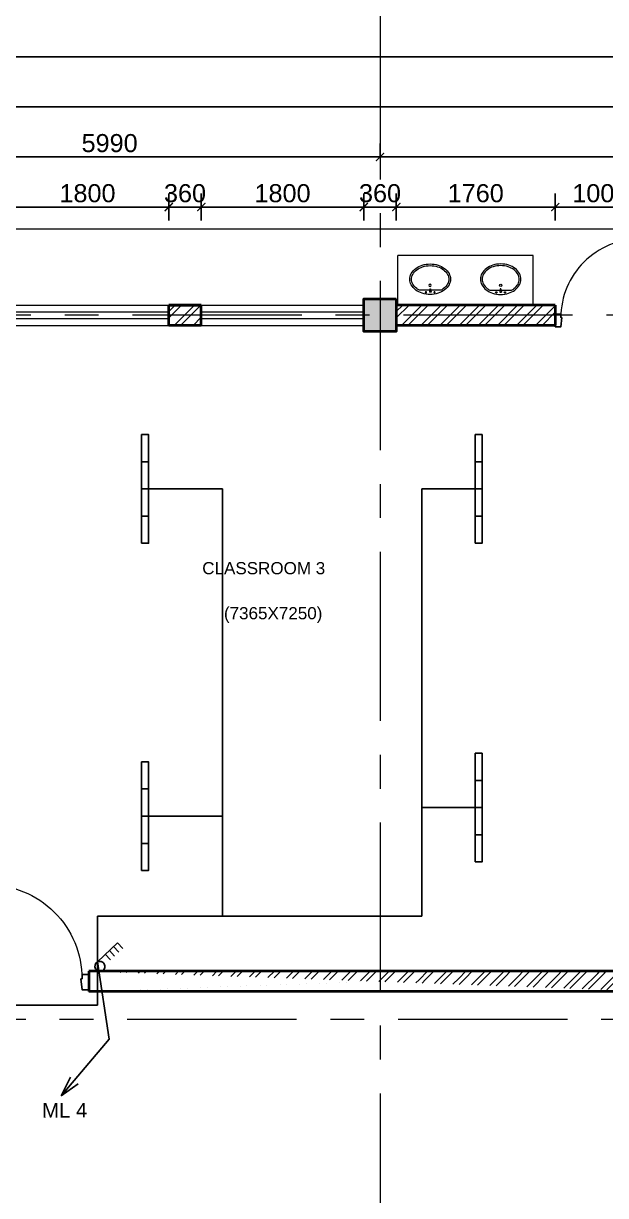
# Model space of a CAD drawing. Header units: inches. Extents: x 527934 to 2134587, y -408734 to 227304.
# Drawn here: x 1706672 to 1713119, y -248 to 12737 of the extents above; entities that cross this region are included whole.
import ezdxf

# ---------------------------------------------------------------- set-up
doc = ezdxf.new("R2010")
doc.units = ezdxf.units.IN
doc.header["$MEASUREMENT"] = 0
doc.linetypes.add('CENTER', pattern=[2, 1.25, -0.25, 0.25, -0.25])
for name, color, linetype, lineweight in [('1 LIGHT N SWITCH', 3, 'Continuous', 25), ('6 LIGHT PT WIRING', 3, 'Continuous', 25), ('centre line', 1, 'CENTER', 9), ('dim', 253, 'Continuous', 9), ('door', 77, 'Continuous', 13), ('furniture', 253, 'Continuous', 5), ('hatch', 250, 'Continuous', 5), ('Index_Contour', 1, 'Continuous', 20), ('plinth', 5, 'Continuous', 9), ('sill', 253, 'Continuous', 13), ('text', 7, 'Continuous', 13), ('wall - brick', 30, 'Continuous', 35), ('window', 1, 'Continuous', 15)]:
    doc.layers.add(name, color=color, linetype=linetype, lineweight=lineweight)
doc.styles.add('labelling', font='arial.ttf')
doc.styles.get("Standard").update_dxf_attribs({"font": 'arial.ttf'})
doc.dimstyles.new('dim 100', dxfattribs={"dimtxt": 200, "dimasz": 90, "dimexe": 150, "dimexo": 150, "dimgap": 50, "dimtad": 1, "dimdec": 0, "dimzin": 0, "dimdsep": 46, "dimtxsty": 'Standard', "dimblk": 'ARCHTICK', "dimcen": 100, "dimdle": 150, "dimazin": 0, "dimtfac": 1, "dimtdec": 0, "dimtix": 1, "dimtmove": 2, "dimatfit": 3, "dimfxl": 150, "dimfxlon": 1, "dimtolj": 1, "dimtzin": 0, "dimarcsym": 0})

# ---------------------------------------------------------------- blocks, each defined once
blk = doc.blocks.new('Dd1')
at = {"layer": 'door'}
for p, q in [((6330586.909815274, 14339.03910187684), (6330586.909815273, 13509.05983945176)), ((6330598.909815274, 14377.03910187684), (6330624.909815274, 14377.03910187684)), ((6330624.909815274, 14377.03910187684), (6330624.909815274, 13509.62916418879))]:
    blk.add_line(p, q, dxfattribs=at)
at = {"layer": 'door', "lineweight": 25}
for points in [[(6330598.909815274, 14377.03910187684), (6330586.909815274, 14377.03910187684), (6330586.909815274, 14339.03910187684), (6330523.909815274, 14339.03910187684), (6330523.909815274, 14479.03910187684), (6330586.909815274, 14479.03910187684)], [(6331448.909815274, 14377.03910187684), (6331460.909815274, 14377.03910187684), (6331460.909815274, 14339.03910187684), (6331523.909815274, 14339.03910187684), (6331523.909815274, 14479.03910187684), (6331460.909815274, 14479.03910187684)]]:
    blk.add_lwpolyline(points, close=True, dxfattribs=at)
at = {"layer": 'door'}
blk.add_arc((6330592.909815274, 14377.03910187684), 868, 269.6039430704651, 0, dxfattribs=at)
blk = doc.blocks.new('_ArchTick')
at = {"color": 0, "linetype": 'ByBlock', "const_width": 0.15}
blk.add_lwpolyline([(-0.5, -0.5), (0.5, 0.5)], dxfattribs=at)
blk = doc.blocks.new('*D2523')
at = {"layer": 'Defpoints', "color": 0, "ltscale": 400}
for p in [(1708281.265484823, 10702.72027792875), (1706480.824324408, 9617.117507182527), (1708281.265484823, 9617.117507182062)]:
    blk.add_point(p, dxfattribs=at)
at = {"layer": 'dim', "color": 0, "lineweight": -2, "ltscale": 400}
for p, q in [((1706480.824324408, 10552.72027792875), (1706480.824324408, 10852.72027792875)), ((1708281.265484823, 10552.72027792875), (1708281.265484823, 10852.72027792875)), ((1706330.824324408, 10702.72027792875), (1708431.265484823, 10702.72027792875))]:
    blk.add_line(p, q, dxfattribs=at)
at = {"layer": 'dim', "color": 0, "lineweight": -2, "ltscale": 400, "xscale": 90, "yscale": 90, "zscale": 90, "rotation": 180}
blk.add_blockref('_ArchTick', (1706480.824324408, 10702.72027792875), dxfattribs=at)
at = {"layer": 'dim', "color": 0, "lineweight": -2, "ltscale": 400, "xscale": 90, "yscale": 90, "zscale": 90}
blk.add_blockref('_ArchTick', (1708281.265484823, 10702.72027792875), dxfattribs=at)
at = {"layer": 'dim', "color": 0, "ltscale": 400, "insert": (1707381.044904615, 10854.83487547309), "char_height": 200, "attachment_point": 5}
blk.add_mtext('\\A1;1800', dxfattribs=at)
blk = doc.blocks.new('*D2524')
at = {"layer": 'Defpoints', "color": 0, "ltscale": 400}
for p in [(1708641.265484822, 10702.72027792875), (1708281.265484823, 9617.117507182062), (1708641.265484822, 9617.117507182527)]:
    blk.add_point(p, dxfattribs=at)
at = {"layer": 'dim', "color": 0, "lineweight": -2, "ltscale": 400}
for p, q in [((1708281.265484823, 10552.72027792875), (1708281.265484823, 10852.72027792875)), ((1708641.265484822, 10552.72027792875), (1708641.265484822, 10852.72027792875)), ((1708281.265484823, 10702.72027792875), (1708191.265484823, 10702.72027792875)), ((1708281.265484823, 10702.72027792875), (1708641.265484822, 10702.72027792875)), ((1708641.265484822, 10702.72027792875), (1708731.265484822, 10702.72027792875))]:
    blk.add_line(p, q, dxfattribs=at)
at = {"layer": 'dim', "color": 0, "lineweight": -2, "ltscale": 400, "xscale": 90, "yscale": 90, "zscale": 90}
blk.add_blockref('_ArchTick', (1708281.265484823, 10702.72027792875), dxfattribs=at)
at = {"layer": 'dim', "color": 0, "lineweight": -2, "ltscale": 400, "xscale": 90, "yscale": 90, "zscale": 90, "rotation": 180}
blk.add_blockref('_ArchTick', (1708641.265484822, 10702.72027792875), dxfattribs=at)
at = {"layer": 'dim', "color": 0, "ltscale": 400, "insert": (1708461.265484823, 10854.9030882971), "char_height": 200, "attachment_point": 5}
blk.add_mtext('\\A1;360', dxfattribs=at)
blk = doc.blocks.new('*D2525')
at = {"layer": 'Defpoints', "color": 0, "ltscale": 400}
for p in [(1710441.265484822, 10702.72027792875), (1708641.265484822, 9617.117507182062), (1710441.265484822, 9617.117507182062)]:
    blk.add_point(p, dxfattribs=at)
at = {"layer": 'dim', "color": 0, "lineweight": -2, "ltscale": 400}
for p, q in [((1708641.265484822, 10552.72027792875), (1708641.265484822, 10852.72027792875)), ((1710441.265484822, 10552.72027792875), (1710441.265484822, 10852.72027792875)), ((1708491.265484822, 10702.72027792875), (1710591.265484822, 10702.72027792875))]:
    blk.add_line(p, q, dxfattribs=at)
at = {"layer": 'dim', "color": 0, "lineweight": -2, "ltscale": 400, "xscale": 90, "yscale": 90, "zscale": 90, "rotation": 180}
blk.add_blockref('_ArchTick', (1708641.265484822, 10702.72027792875), dxfattribs=at)
at = {"layer": 'dim', "color": 0, "lineweight": -2, "ltscale": 400, "xscale": 90, "yscale": 90, "zscale": 90}
blk.add_blockref('_ArchTick', (1710441.265484822, 10702.72027792875), dxfattribs=at)
at = {"layer": 'dim', "color": 0, "ltscale": 400, "insert": (1709541.265484822, 10854.83487547309), "char_height": 200, "attachment_point": 5}
blk.add_mtext('\\A1;1800', dxfattribs=at)
blk = doc.blocks.new('*D2526')
at = {"layer": 'Defpoints', "color": 0, "ltscale": 400}
for p in [(1710801.265484822, 10702.72027792875), (1710441.265484822, 9684.617507182527), (1710801.265484822, 9684.617507182527)]:
    blk.add_point(p, dxfattribs=at)
at = {"layer": 'dim', "color": 0, "lineweight": -2, "ltscale": 400}
for p, q in [((1710441.265484822, 10552.72027792875), (1710441.265484822, 10852.72027792875)), ((1710801.265484822, 10552.72027792875), (1710801.265484822, 10852.72027792875)), ((1710441.265484822, 10702.72027792875), (1710351.265484822, 10702.72027792875)), ((1710441.265484822, 10702.72027792875), (1710801.265484822, 10702.72027792875)), ((1710801.265484822, 10702.72027792875), (1710891.265484822, 10702.72027792875))]:
    blk.add_line(p, q, dxfattribs=at)
at = {"layer": 'dim', "color": 0, "lineweight": -2, "ltscale": 400, "xscale": 90, "yscale": 90, "zscale": 90}
blk.add_blockref('_ArchTick', (1710441.265484822, 10702.72027792875), dxfattribs=at)
at = {"layer": 'dim', "color": 0, "lineweight": -2, "ltscale": 400, "xscale": 90, "yscale": 90, "zscale": 90, "rotation": 180}
blk.add_blockref('_ArchTick', (1710801.265484822, 10702.72027792875), dxfattribs=at)
at = {"layer": 'dim', "color": 0, "ltscale": 400, "insert": (1710621.265484822, 10854.9030882971), "char_height": 200, "attachment_point": 5}
blk.add_mtext('\\A1;360', dxfattribs=at)
blk = doc.blocks.new('*D2527')
at = {"layer": 'Defpoints', "color": 0, "ltscale": 400}
for p in [(1712561.266017249, 10702.72027792875), (1710801.265484822, 9617.117507182527), (1712561.266017249, 9617.117507182527)]:
    blk.add_point(p, dxfattribs=at)
at = {"layer": 'dim', "color": 0, "lineweight": -2, "ltscale": 400}
for p, q in [((1710801.265484822, 10552.72027792875), (1710801.265484822, 10852.72027792875)), ((1712561.266017249, 10552.72027792875), (1712561.266017249, 10852.72027792875)), ((1710651.265484822, 10702.72027792875), (1712711.266017249, 10702.72027792875))]:
    blk.add_line(p, q, dxfattribs=at)
at = {"layer": 'dim', "color": 0, "lineweight": -2, "ltscale": 400, "xscale": 90, "yscale": 90, "zscale": 90, "rotation": 180}
blk.add_blockref('_ArchTick', (1710801.265484822, 10702.72027792875), dxfattribs=at)
at = {"layer": 'dim', "color": 0, "lineweight": -2, "ltscale": 400, "xscale": 90, "yscale": 90, "zscale": 90}
blk.add_blockref('_ArchTick', (1712561.266017249, 10702.72027792875), dxfattribs=at)
at = {"layer": 'dim', "color": 0, "ltscale": 400, "insert": (1711681.265751036, 10854.83487547309), "char_height": 200, "attachment_point": 5}
blk.add_mtext('\\A1;1760', dxfattribs=at)
blk = doc.blocks.new('*D2528')
at = {"layer": 'Defpoints', "color": 0, "ltscale": 400}
for p in [(1713561.265545186, 10702.72027792875), (1712561.266017248, 9392.117507182062), (1713561.265545186, 9392.117507182062)]:
    blk.add_point(p, dxfattribs=at)
at = {"layer": 'dim', "color": 0, "lineweight": -2, "ltscale": 400}
for p, q in [((1712561.266017248, 10552.72027792875), (1712561.266017248, 10852.72027792875)), ((1713561.265545186, 10552.72027792875), (1713561.265545186, 10852.72027792875)), ((1712411.266017248, 10702.72027792875), (1713711.265545186, 10702.72027792875))]:
    blk.add_line(p, q, dxfattribs=at)
at = {"layer": 'dim', "color": 0, "lineweight": -2, "ltscale": 400, "xscale": 90, "yscale": 90, "zscale": 90, "rotation": 180}
blk.add_blockref('_ArchTick', (1712561.266017248, 10702.72027792875), dxfattribs=at)
at = {"layer": 'dim', "color": 0, "lineweight": -2, "ltscale": 400, "xscale": 90, "yscale": 90, "zscale": 90}
blk.add_blockref('_ArchTick', (1713561.265545186, 10702.72027792875), dxfattribs=at)
at = {"layer": 'dim', "color": 0, "ltscale": 400, "insert": (1713061.265781217, 10854.83487547309), "char_height": 200, "attachment_point": 5}
blk.add_mtext('\\A1;1000', dxfattribs=at)
blk = doc.blocks.new('*D2092')
at = {"layer": 'Defpoints', "color": 0, "ltscale": 400}
for p in [(1728801.265545587, 11812.72027792875), (1698461.265545587, 9675.208119799849), (1728801.265545587, 9675.208119799849)]:
    blk.add_point(p, dxfattribs=at)
at = {"layer": 'dim', "color": 0, "lineweight": -2, "ltscale": 400}
for p, q in [((1698461.265545587, 11662.72027792875), (1698461.265545587, 11962.72027792875)), ((1728801.265545587, 11662.72027792875), (1728801.265545587, 11962.72027792875)), ((1698311.265545587, 11812.72027792875), (1728951.265545587, 11812.72027792875))]:
    blk.add_line(p, q, dxfattribs=at)
at = {"layer": 'dim', "color": 0, "lineweight": -2, "ltscale": 400, "xscale": 90, "yscale": 90, "zscale": 90, "rotation": 180}
blk.add_blockref('_ArchTick', (1698461.265545587, 11812.72027792875), dxfattribs=at)
at = {"layer": 'dim', "color": 0, "lineweight": -2, "ltscale": 400, "xscale": 90, "yscale": 90, "zscale": 90}
blk.add_blockref('_ArchTick', (1728801.265545587, 11812.72027792875), dxfattribs=at)
at = {"layer": 'dim', "color": 0, "ltscale": 400, "insert": (1713631.265545587, 11964.9030882971), "char_height": 200, "attachment_point": 5}
blk.add_mtext('\\A1;30340', dxfattribs=at)
blk = doc.blocks.new('*D2121')
at = {"layer": 'Defpoints', "color": 0, "ltscale": 400}
for p in [(1734566.26554559, 12367.72027792875), (1698466.265545587, 775.8521177307703), (1734566.26554559, 775.8521177307703)]:
    blk.add_point(p, dxfattribs=at)
at = {"layer": 'dim', "color": 0, "lineweight": -2, "ltscale": 400}
for p, q in [((1698466.265545587, 12217.72027792875), (1698466.265545587, 12517.72027792875)), ((1734566.26554559, 12217.72027792875), (1734566.26554559, 12517.72027792875)), ((1698316.265545587, 12367.72027792875), (1734716.26554559, 12367.72027792875))]:
    blk.add_line(p, q, dxfattribs=at)
at = {"layer": 'dim', "color": 0, "lineweight": -2, "ltscale": 400, "xscale": 90, "yscale": 90, "zscale": 90, "rotation": 180}
blk.add_blockref('_ArchTick', (1698466.265545587, 12367.72027792875), dxfattribs=at)
at = {"layer": 'dim', "color": 0, "lineweight": -2, "ltscale": 400, "xscale": 90, "yscale": 90, "zscale": 90}
blk.add_blockref('_ArchTick', (1734566.26554559, 12367.72027792875), dxfattribs=at)
at = {"layer": 'dim', "color": 0, "ltscale": 400, "insert": (1716516.265545588, 12519.9030882971), "char_height": 200, "attachment_point": 5}
blk.add_mtext('\\A1;36100', dxfattribs=at)
blk = doc.blocks.new('*D2122')
at = {"layer": 'Defpoints', "color": 0, "ltscale": 400}
for p in [(1704631.265484822, 11257.72027792851), (1710621.265484822, 11257.72027792234), (1710621.265484822, 11257.72027792857)]:
    blk.add_point(p, dxfattribs=at)
at = {"layer": 'furniture', "color": 0, "lineweight": -2, "ltscale": 400}
for p, q in [((1704631.265484822, 11257.72027792857), (1704631.265484822, 11407.72027792857)), ((1710621.265484822, 11257.72027792857), (1710621.265484822, 11407.72027792857)), ((1704481.265484822, 11257.72027792857), (1710771.265484822, 11257.72027792857))]:
    blk.add_line(p, q, dxfattribs=at)
at = {"layer": 'furniture', "color": 0, "lineweight": -2, "ltscale": 400, "xscale": 90, "yscale": 90, "zscale": 90, "rotation": 180}
blk.add_blockref('_ArchTick', (1704631.265484822, 11257.72027792857), dxfattribs=at)
at = {"layer": 'furniture', "color": 0, "lineweight": -2, "ltscale": 400, "xscale": 90, "yscale": 90, "zscale": 90}
blk.add_blockref('_ArchTick', (1710621.265484822, 11257.72027792857), dxfattribs=at)
at = {"layer": 'furniture', "color": 0, "ltscale": 400, "insert": (1707626.265484822, 11409.83487547291), "char_height": 200, "attachment_point": 5}
blk.add_mtext('\\A1;5990', dxfattribs=at)
blk = doc.blocks.new('*D2123')
at = {"layer": 'Defpoints', "color": 0, "ltscale": 400}
for p in [(1710621.265484822, 11257.72027792863), (1716616.265484822, 11257.72027791635), (1716616.265484822, 11257.72027792875)]:
    blk.add_point(p, dxfattribs=at)
at = {"layer": 'furniture', "color": 0, "lineweight": -2, "ltscale": 400}
for p, q in [((1710621.265484822, 11257.72027792875), (1710621.265484822, 11407.72027792875)), ((1716616.265484822, 11257.72027792875), (1716616.265484822, 11407.72027792875)), ((1710471.265484822, 11257.72027792875), (1716766.265484822, 11257.72027792875))]:
    blk.add_line(p, q, dxfattribs=at)
at = {"layer": 'furniture', "color": 0, "lineweight": -2, "ltscale": 400, "xscale": 90, "yscale": 90, "zscale": 90, "rotation": 180}
blk.add_blockref('_ArchTick', (1710621.265484822, 11257.72027792875), dxfattribs=at)
at = {"layer": 'furniture', "color": 0, "lineweight": -2, "ltscale": 400, "xscale": 90, "yscale": 90, "zscale": 90}
blk.add_blockref('_ArchTick', (1716616.265484822, 11257.72027792875), dxfattribs=at)
at = {"layer": 'furniture', "color": 0, "ltscale": 400, "insert": (1713618.765484822, 11409.83487547309), "char_height": 200, "attachment_point": 5}
blk.add_mtext('\\A1;5995', dxfattribs=at)
blk = doc.blocks.new('A$C469E363F')
at = {"color": 0}
for p, q in [((-0.0007155700219527716, 6.375148933184164), (-0.793191741259875, 6.377612349459696)), ((-0.559981359602375, 4.753758175883149), (-0.793191741259875, 6.377612349459696)), ((-0.2370772212781276, 4.752754426699994), (-0.0007155700219527716, 6.375148933184164)), ((-0.6508621504823395, 5.386565131215548), (-5.48346222720204, 5.401587293539478)), ((-0.559981359602375, 4.753758175883149), (-0.2370772212781276, 4.752754426699994)), ((4.683396375230473, 5.369983561008894), (-0.1449683981321641, 5.384992557870873))]:
    blk.add_line(p, q, dxfattribs=at)
blk.add_lwpolyline([(-0.4382158782572105, -6.897595226916565, 0.07544461622980127), (3.312944850031613, -6.340268763403401, 0.08578280710760662), (6.292661078377819, -4.829499937515266, 0.1060700219635833), (8.410901875204786, -2.409746898945514, 0.1268223572478309), (9.093668923080827, 0.205129318919262, 0.126822357247841), (8.427171625367691, 2.824199731978752, 0.1060700219635801), (6.324015248738306, 5.257075005487422, 0.08578280710761567), (3.353748979321495, 6.786339382732649, 0.07544461622980807), (-0.3938743852966127, 7.366975855369674, 0.07544461622980717), (-4.145035113585891, 6.809649391856055, 0.08578280710761259), (-7.124751341931642, 5.298880565967693, 0.1060700219635841), (-9.242992138758495, 2.879127527397941, 0.126822357247837), (-9.925759186634536, 0.2642513095333925, 0.126822357247837), (-9.259261888921515, -2.354819103525642, 0.1060700219635841), (-7.156105512291902, -4.787694377034768, 0.08578280710760329), (-4.185839242875659, -6.316958754279995, 0.07544461622980449)], format="xyb", close=True, dxfattribs=at)
for points in [[(-5.483462227202153, 5.401587293539478, 0.03836599379511606), (-6.651236372209155, 4.663421579211672, 0.1060700219635777), (-8.550473193987273, 2.49384573243151, 0.1268223572478474), (-9.133283015396387, 0.2617878932576332, 0.1268223572478473), (-8.564361049612785, -1.973850110131252, 0.1060700219635788), (-6.678649076528586, -4.155191489809567, 0.08578280710762202), (-3.948379741503118, -5.560891604082371, 0.07544461622978832), (-0.4357524619815649, -6.105119055678642, 0.07544461622978296)], [(-0.4357524619815649, -6.105119055678642, 0.07544461622978296), (3.080190369535558, -5.582739950612449, 0.08578280710762863), (5.819146108655104, -4.194040950759018, 0.1060700219635648), (7.718382930433108, -2.02446510397931, 0.1268223572478603), (8.301192751842564, 0.2075927351947939, 0.1268223572478523), (7.732270786058848, 2.443230738583679, 0.10607002196357), (5.846558812974877, 4.624572118262222, 0.03836599379512048), (4.683396375230586, 5.369983561008667, 0.0754446162298453)]]:
    blk.add_lwpolyline(points, format="xyb", dxfattribs=at)
for centre, radius in [((-2.405682235648442, 6.44145536807423), 0.316410527509236), ((-2.405682235648442, 6.44145536807423), 0.2756866746727006), ((1.612140671178054, 6.428965944795436), 0.316410527509236), ((1.612140671178054, 6.428965944795436), 0.262968484783221), ((-0.4609283452438149, 3.125746573210563), 0.5149583400676158)]:
    blk.add_circle(centre, radius, dxfattribs=at)
blk = doc.blocks.new('1x36 TL MO')
at = {"color": 3}
for p, q in [((11329249.02038542, 640104.8315080923), (11330289.84068898, 640104.8315080923)), ((11329507.36294379, 640104.8315080923), (11329507.36294379, 640038.1244651896)), ((11329768.83599621, 640104.8315080923), (11329768.83599621, 640038.1244651896)), ((11330030.30904857, 640104.8315080923), (11330030.30904857, 640038.1244651896))]:
    blk.add_line(p, q, dxfattribs=at)
blk.add_lwpolyline([(11330289.84068898, 640104.8315080923), (11330289.84068898, 640038.1244651896), (11329249.02038542, 640038.1244651896), (11329249.02038542, 640104.8315080923)], dxfattribs=at)
blk = doc.blocks.new('4 gang')
at = {"color": 3}
for p, q in [((546617.426804962, 231935.5275549548), (546738.1279830508, 232137.4248327123)), ((546738.1279830508, 232137.4248327123), (546794.080602514, 232103.6801005708)), ((546689.2196994893, 232055.6157777639), (546745.1723189525, 232021.8710456597)), ((546713.575639265, 232096.6259608971), (546769.5282585792, 232062.8812287929)), ((546664.7655576341, 232014.7112503083), (546720.7181771718, 231980.9665181669))]:
    blk.add_line(p, q, dxfattribs=at)
blk.add_circle((546647.6656181238, 231903.4502330976), 42.67406157476853, dxfattribs=at)
blk = doc.blocks.new('*U1924')
at = {"color": 3}
for p, q in [((-181347.919731918, -126936.5989511956), (-181360.0413752432, -126920.0627020308)), ((-181360.0413752432, -126920.0627020308), (-181357.9175424654, -126925.3694409293)), ((-181360.0413752432, -126920.0627020308), (-181355.6728179447, -126923.7239801159)), ((-181326.3564004825, -126938.5625152928), (-181347.919731918, -126936.5989511956))]:
    blk.add_line(p, q, dxfattribs=at)

msp = doc.modelspace()

# ---------------------------------------------------------------- hatches: boundary and pattern name
h = msp.add_hatch()
h.set_pattern_fill('ANSI31', color=256, scale=10, angle=-90.00000000000006)
h.set_pattern_definition([(314.9999999999999, (1763797.265545587, 182312.1175071825), (0.8838834764831852, 0.8838834764831835), [])])
h.paths.add_polyline_path([(1698691.265545587, 9392.117507182527), (1698691.265545587, 9622.117507182527), (1698461.265545587, 9622.117507182527), (1698461.265545587, 9392.117507182527)])
h.paths.add_polyline_path([(1698753.765545587, -3362.882492817473), (1698753.765545587, -3012.882492817473), (1698403.765545587, -3012.882492817473), (1698403.765545587, -3362.882492817473)])
h.paths.add_polyline_path([(1698753.765545587, -8252.882492817473), (1698753.765545587, -7902.882492817473), (1698403.765545587, -7902.882492817473), (1698403.765545587, -8252.882492817473)])
h.paths.add_polyline_path([(1698753.765545587, -13148.88249281747), (1698753.765545587, -12798.88249281747), (1698403.765545587, -12798.88249281747), (1698403.765545587, -13148.88249281747)])
h.paths.add_polyline_path([(1698691.265545587, -20887.88249281747), (1698691.265545587, -20657.88249281747), (1698461.265545587, -20657.88249281747), (1698461.265545587, -20887.88249281747)])
h.paths.add_polyline_path([(1704811.265484822, -20950.38249281747), (1704811.265484822, -20590.38249281747), (1704451.265484822, -20590.38249281747), (1704451.265484822, -20950.38249281747)])
h.paths.add_polyline_path([(1710801.265484822, -20950.38249281747), (1710801.265484822, -20590.38249281747), (1710441.265484822, -20590.38249281747), (1710441.265484822, -20950.38249281747)])
h.paths.add_polyline_path([(1716796.265484822, -20950.38249281747), (1716796.265484822, -20590.38249281747), (1716436.265484822, -20590.38249281747), (1716436.265484822, -20950.38249281747)])
h.paths.add_polyline_path([(1722801.265484822, -20950.38249281747), (1722801.265484822, -20590.38249281747), (1722441.265484822, -20590.38249281747), (1722441.265484822, -20950.38249281747)])
h.paths.add_polyline_path([(1728801.265545587, -20887.88249281747), (1728801.265545587, -20657.88249281747), (1728571.265545587, -20657.88249281747), (1728571.265545587, -20887.88249281747)])
h.paths.add_polyline_path([(1728858.765545587, -13148.88249281747), (1728858.765545587, -12798.88249281747), (1728508.765545587, -12798.88249281747), (1728508.765545587, -13148.88249281747)])
h.paths.add_polyline_path([(1728858.765545587, -8252.882492817473), (1728858.765545587, -7902.882492817473), (1728508.765545587, -7902.882492817473), (1728508.765545587, -8252.882492817473)])
h.paths.add_polyline_path([(1728858.765545587, -3362.882492817473), (1728858.765545587, -3012.882492817473), (1728508.765545587, -3012.882492817473), (1728508.765545587, -3362.882492817473)])
h.paths.add_polyline_path([(1728858.765545587, 1533.117507182527), (1728858.765545587, 1883.117507182527), (1728508.765545587, 1883.117507182527), (1728508.765545587, 1533.117507182527)])
h.paths.add_polyline_path([(1728801.265545587, 9392.117507182527), (1728801.265545587, 9622.117507182527), (1728571.265545587, 9622.117507182527), (1728571.265545587, 9392.117507182527)])
h.paths.add_polyline_path([(1722801.265484822, 9324.617507182527), (1722801.265484822, 9684.617507182527), (1722441.265484822, 9684.617507182527), (1722441.265484822, 9324.617507182527)])
h.paths.add_polyline_path([(1716796.265484822, 9324.617507182527), (1716796.265484822, 9684.617507182527), (1716436.265484822, 9684.617507182527), (1716436.265484822, 9324.617507182527)])
h.paths.add_polyline_path([(1710801.265484822, 9324.617507182527), (1710801.265484822, 9684.617507182527), (1710441.265484822, 9684.617507182527), (1710441.265484822, 9324.617507182527)])
h.paths.add_polyline_path([(1704811.265484822, 9324.617507182527), (1704811.265484822, 9684.617507182527), (1704451.265484822, 9684.617507182527), (1704451.265484822, 9324.617507182527)])
at = {"layer": 'hatch', "lineweight": 5, "ltscale": 400}
h = msp.add_hatch(dxfattribs=at)
h.set_pattern_fill('ANSI32', color=256, scale=400)
h.set_pattern_definition([(45, (-915993.867160405, 58770.33129144294), (-106.0660171779821, 106.0660171779821), []), (45, (-915923.156482405, 58770.33129144294), (-106.0660171779821, 106.0660171779821), [])])
h.paths.add_polyline_path([(1708281.265113864, 9616.948428118369), (1708281.265855781, 9391.948428118369), (1708641.265521188, 9392.11750718276), (1708641.265448457, 9617.117507182295)])
h = msp.add_hatch(dxfattribs=at)
h.set_pattern_fill('ANSI32', color=256, scale=400)
h.set_pattern_definition([(45, (-913473.867160405, 58770.33129144341), (-106.0660171779821, 106.0660171779821), []), (45, (-913403.156482405, 58770.33129144341), (-106.0660171779821, 106.0660171779821), [])])
h.paths.add_polyline_path([(1710801.265113864, 9616.948428118834), (1710801.265855781, 9391.948428118834), (1712561.265581551, 9392.11750718276), (1712561.265508821, 9617.117507182295)])
h = msp.add_hatch(dxfattribs=at)
h.set_pattern_fill('ANSI32', color=256, scale=400)
h.set_pattern_definition([(45, (-916883.5005888585, 35826.50037050853), (-106.0660171779821, 106.0660171779821), []), (45, (-916812.7899108585, 35826.50037050853), (-106.0660171779821, 106.0660171779821), [])])
edge = h.paths.add_edge_path()
edge.add_line((1712181.265472849, 2012.107816877309), (1707396.265400227, 2012.107816877309))
edge.add_line((1713701.265472849, 2237.107816877775), (1707396.265400227, 2237.107816877309))
edge.add_line((1713701.265472849, 2012.107816877775), (1707396.265400227, 2012.107816877309))
edge.add_line((1707396.265398343, 2237.107816877309), (1707396.265325816, 2012.109024558216))
edge.add_line((1713701.265472849, 2237.107816877775), (1713701.265400118, 2012.107816876844))

# ---------------------------------------------------------------- linework, layer by layer
at = {"layer": '6 LIGHT PT WIRING', "ltscale": 400}
for p, q in [((1708018.765545586, 7579.617507182062), (1708878, 7579.617507182062)), ((1708878, 2849), (1708878, 7579.617507182047)), ((1711084.5, 2849), (1711084.5, 7579.617507182062)), ((1711713.765545586, 7579.617507182062), (1711084.5, 7579.617507182062)), ((1711713.765545586, 4049.617507182062), (1711084.5, 4049.617507182062)), ((1708018.765545586, 3954.617507182062), (1708878, 3954.617507182062)), ((1707491.836893537, 2342.227941291785), (1707491.836893537, 2849)), ((1707491.836893537, 2849), (1711084.5, 2849)), ((1707491.836893537, 2342.227941291785), (1707491.836893537, 1861.5)), ((1700348.836893537, 1861.5), (1707491.836893537, 1861.5))]:
    msp.add_line(p, q, dxfattribs=at)
at = {"layer": 'centre line', "ltscale": 1500}
for p, q in [((1710621.265484822, 12884.61750718276), (1710621.265484823, -24601.99962949287)), ((1692879.523712615, 9507.117507182527), (1740028.12715113, 9507.117507182527)), ((1692822.023712615, 1708.117507182527), (1740028.12715113, 1708.117507182527))]:
    msp.add_line(p, q, dxfattribs=at)
at = {"layer": 'furniture', "ltscale": 400}
for p, q in [((1712316.916019839, 10167.11750718212), (1710816.916019839, 10167.11750718253)), ((1710816.916019838, 9617.117507182527), (1710816.916019839, 10167.11750718253)), ((1712316.916019838, 9617.117507181887), (1712316.916019839, 10167.11750718212))]:
    msp.add_line(p, q, dxfattribs=at)
at = {"layer": 'Index_Contour', "color": 0, "ltscale": 0.5}
msp.add_line((1708281.265484823, 9392.117507182527), (1708641.265484823, 9392.117507182527), dxfattribs=at)
at = {"layer": 'plinth'}
for q in [(1698461.265545587, 10457.11750718253), (1705140.265545587, 10457.11750718253)]:
    msp.add_line((1729526.265545587, 10457.11750718253), q, dxfattribs=at)
at = {"layer": 'sill'}
for p, q in [((1706480.824324408, 9617.117507182062), (1708281.265484822, 9617.117507182062)), ((1708641.265484823, 9617.117507182527), (1710441.265484822, 9617.117507182527)), ((1706081.265545587, 9392.117507182527), (1710441.265484822, 9392.117507182527))]:
    msp.add_line(p, q, dxfattribs=at)
at = {"layer": 'wall - brick'}
for p, q in [((1708641.265484823, 9617.117507182062), (1708281.265484823, 9617.117507182062)), ((1708281.265484822, 9617.117507182527), (1708641.265484823, 9617.117507182527)), ((1708281.265484822, 9392.117507182527), (1708281.265484822, 9617.117507182527)), ((1708641.265484822, 9392.117507182527), (1708641.265484822, 9617.117507182527)), ((1712561.266017249, 9617.117507182527), (1710799.690893418, 9617.117507182527)), ((1712561.266017248, 9617.117507182062), (1710801.265484822, 9617.117507182527)), ((1712561.266017248, 9617.117507182062), (1712561.266017248, 9392.117507182062)), ((1708641.265484823, 9392.117507182527), (1708281.265484822, 9392.117507182527)), ((1712561.266017248, 9392.117507182527), (1710801.265484822, 9392.117507182527)), ((1707396.265433416, 2237.11750718113), (1707396.265433416, 2012.11750718113)), ((1713701.265545587, 2237.117507182993), (1710756.265545587, 2237.117507182993))]:
    msp.add_line(p, q, dxfattribs=at)
at = {"layer": 'wall - brick', "lineweight": 35}
for p, q in [((1710911.265545587, 2237.117507182527), (1707396.265433416, 2237.117507182527)), ((1710531.265545587, 2237.117507182527), (1707396.265433416, 2237.117507182527)), ((1713701.265503564, 2012.117507182993), (1707396.265433417, 2012.117507182993)), ((1713701.265545587, 2012.117507182527), (1707396.265433417, 2012.117507182527)), ((1710911.265545587, 2012.117507182527), (1707396.265433416, 2012.117507182993))]:
    msp.add_line(p, q, dxfattribs=at)
at = {"layer": 'wall - brick'}
msp.add_lwpolyline([(1710801.265484822, 9684.617507182527), (1710801.265484822, 9324.617507182527), (1710441.265484822, 9324.617507182527), (1710441.265484822, 9684.617507182527)], close=True, dxfattribs=at)
at = {"layer": 'window'}
for p, q in [((1706480.824324408, 9542.117507182527), (1708279.824324408, 9542.117507182527)), ((1708641.265484822, 9542.117507182527), (1710441.265484822, 9542.117507182527)), ((1706480.824324408, 9467.117507182527), (1708279.824324408, 9467.117507182527)), ((1708641.265484822, 9467.117507182527), (1710441.265484822, 9467.117507182527))]:
    msp.add_line(p, q, dxfattribs=at)

# ---------------------------------------------------------------- block references
at = {"layer": '1 LIGHT N SWITCH', "color": 3, "xscale": 1.154999999329448, "yscale": 1.154999999329448, "zscale": 1.155, "rotation": 90}
for p in [(2447301.322190952, -13078303.38047124), (2450996.322190952, -13078303.38047124), (2447301.322190952, -13081928.38047124), (2450996.322190952, -13081833.38047124)]:
    msp.add_blockref('1x36 TL MO', p, dxfattribs=at)
at = {"layer": '1 LIGHT N SWITCH', "xscale": 1.300000000703353, "yscale": 1.299999999377178, "zscale": 1.3, "rotation": 344.4167618817463}
msp.add_blockref('4 gang', (942011.3680695953, -97195.68239903322), dxfattribs=at)
at = {"layer": '6 LIGHT PT WIRING', "color": 3, "xscale": 39.99999999999468, "yscale": 40, "zscale": 40.00000000000001, "rotation": 103.6760801188419}
msp.add_blockref('*U1924', (-4940949.638415163, 5849261.060597771), dxfattribs=at)
at = {"layer": 'dim', "rotation": 180}
msp.add_blockref('Dd1', (8044085.17536046, 23856.15660906094), dxfattribs=at)
at = {"layer": 'dim', "xscale": -1.199999999953434, "yscale": 1.19999999999709, "zscale": 1.2, "rotation": 180}
msp.add_blockref('Dd1', (-5890432.426269107, 19406.46442943567), dxfattribs=at)
at = {"layer": 'furniture', "yscale": 23.6599030890502, "zscale": 23.65990308903565, "rotation": 180}
for p, xscale in [((1711186.235049624, 9909.128092023195), -23.6599030890502), ((1711947.596990053, 9909.128092023195), 23.6599030890502)]:
    msp.add_blockref('A$C469E363F', p, dxfattribs=dict(at, xscale=xscale))

# ---------------------------------------------------------------- texts
at = {"layer": '6 LIGHT PT WIRING', "color": 3, "ltscale": 0.005, "insert": (1707129, 697), "char_height": 161.2799999999999, "attachment_point": 5, "rotation": 0.2560150115123482, "style": 'labelling'}
msp.add_mtext('ML 4', dxfattribs=at)
at = {"layer": 'text'}
for s, p in [('CLASSROOM 3', (1708652.130731727, 6634.853213767521)), ('(7365X7250)', (1708892.525551517, 6136.080103804823))]:
    msp.add_text(s, height=135, dxfattribs=at).set_placement(p)

# ---------------------------------------------------------------- dimensions: what is measured, and where the dimension line sits
at = {"layer": 'dim', "ltscale": 400}
for base, p1, p2, picture, middle in [((1734566.26554559, 12367.72027792875), (1698466.265545587, 775.8521177307703), (1734566.26554559, 775.8521177307703), '*D2121', (1716516.265545588, 12519.9030882971)), ((1728801.265545587, 11812.72027792875), (1698461.265545587, 9675.208119799849), (1728801.265545587, 9675.208119799849), '*D2092', (1713631.265545587, 11964.9030882971)), ((1708281.265484823, 10702.72027792875), (1706480.824324408, 9617.117507182527), (1708281.265484823, 9617.117507182062), '*D2523', (1707381.044904615, 10854.83487547309)), ((1708641.265484822, 10702.72027792875), (1708281.265484823, 9617.117507182062), (1708641.265484822, 9617.117507182527), '*D2524', (1708461.265484823, 10854.9030882971)), ((1710441.265484822, 10702.72027792875), (1708641.265484822, 9617.117507182062), (1710441.265484822, 9617.117507182062), '*D2525', (1709541.265484822, 10854.83487547309)), ((1710801.265484822, 10702.72027792875), (1710441.265484822, 9684.617507182527), (1710801.265484822, 9684.617507182527), '*D2526', (1710621.265484822, 10854.9030882971)), ((1712561.266017249, 10702.72027792875), (1710801.265484822, 9617.117507182527), (1712561.266017249, 9617.117507182527), '*D2527', (1711681.265751036, 10854.83487547309)), ((1713561.265545186, 10702.72027792875), (1712561.266017248, 9392.117507182062), (1713561.265545186, 9392.117507182062), '*D2528', (1713061.265781217, 10854.83487547309))]:
    dim = msp.add_linear_dim(base=base, p1=p1, p2=p2, dimstyle='dim 100', override={"dimpost": '\\X'}, dxfattribs=at)
    dim.commit()
    dim.dimension.update_dxf_attribs({"geometry": picture, "text_midpoint": middle})
at = {"layer": 'furniture', "ltscale": 400}
for base, p1, p2, picture, middle in [((1710621.265484822, 11257.72027792857), (1704631.265484822, 11257.72027792851), (1710621.265484822, 11257.72027792234), '*D2122', (1707626.265484822, 11409.83487547291)), ((1716616.265484822, 11257.72027792875), (1710621.265484822, 11257.72027792863), (1716616.265484822, 11257.72027791635), '*D2123', (1713618.765484822, 11409.83487547309))]:
    dim = msp.add_linear_dim(base=base, p1=p1, p2=p2, dimstyle='dim 100', override={"dimpost": '\\X'}, dxfattribs=at)
    dim.commit()
    dim.dimension.update_dxf_attribs({"geometry": picture, "text_midpoint": middle})

doc.saveas('drawing.dxf')
